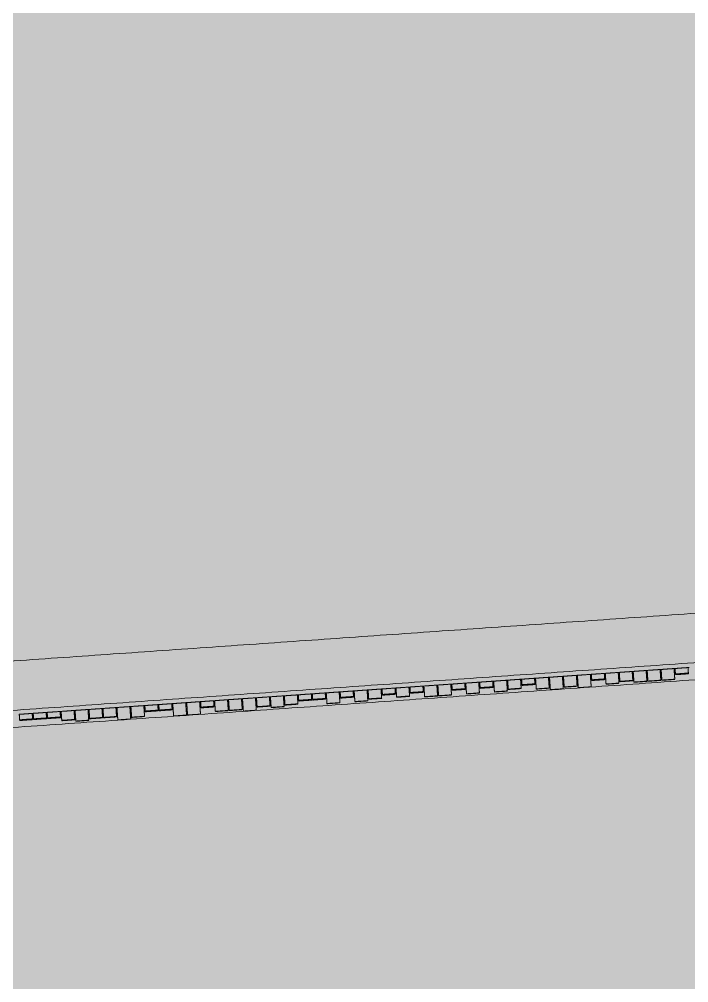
# Model space of a CAD drawing. Header units: millimetres. Extents: x 833941507 to 1669051331, y 817666127 to 1636299673.
# Drawn here: x 834518618 to 834521202, y 817993087 to 817996806 of the extents above; entities that cross this region are included whole.
import ezdxf

# ---------------------------------------------------------------- set-up
doc = ezdxf.new("R2010")
doc.units = ezdxf.units.MM
doc.header["$LTSCALE"] = 3
for name, color, linetype, lineweight in [('Hatch (LTC&CB)', 252, 'Continuous', 35), ('UAJ-22INWA-a', 1, 'Continuous', 13), ('UAJ-22INWA-h', 251, 'Continuous', 9), ('UAJ-23FLOR-h', 251, 'Continuous', 9)]:
    doc.layers.add(name, color=color, linetype=linetype, lineweight=lineweight)

# ---------------------------------------------------------------- blocks, each defined once
blk = doc.blocks.new('Finish Walls')
at = {"layer": 'UAJ-22INWA-a'}
for points, degree in [([(834521400.4, 817994524.7), (834519867.2, 817994417.6), (834518333.9, 817994310.4)], 2), ([(834518347.2, 817994120.8), (834519880.4, 817994228), (834521413.7, 817994335.2)], 2), ([(834521199.4, 817994303.2), (834521174.5, 817994301.4), (834521149.5, 817994299.7)], 2), ([(834521199.4, 817994303.2), (834521201.4, 817994303.3), (834521203.4, 817994303.5)], 2), ([(834521199.4, 817994303.2), (834521200.2, 817994292.6), (834521200.9, 817994281.9)], 2), ([(834520660.7, 817994265.5), (834520635.8, 817994263.8), (834520610.8, 817994262)], 2), ([(834520660.7, 817994265.5), (834520662.7, 817994265.7), (834520664.7, 817994265.8)], 2), ([(834520660.7, 817994265.5), (834520662.2, 817994244.9), (834520663.6, 817994224.3)], 2), ([(834520714.6, 817994269.3), (834520689.7, 817994267.5), (834520664.7, 817994265.8)], 2), ([(834520668.1, 817994217.9), (834520666.4, 817994241.9), (834520664.7, 817994265.8)], 2), ([(834520714.6, 817994269.3), (834520716.6, 817994269.4), (834520718.6, 817994269.6)], 2), ([(834520714.6, 817994269.3), (834520716.3, 817994245.3), (834520717.9, 817994221.4)], 2), ([(834520768.5, 817994273.1), (834520743.5, 817994271.3), (834520718.6, 817994269.6)], 2), ([(834520721.5, 817994228.3), (834520720, 817994249), (834520718.6, 817994269.6)], 2), ([(834520768.5, 817994273.1), (834520770.5, 817994273.2), (834520772.5, 817994273.3)], 2), ([(834520768.5, 817994273.1), (834520769.9, 817994252.4), (834520771.3, 817994231.8)], 2), ([(834520822.3, 817994276.8), (834520797.4, 817994275.1), (834520772.5, 817994273.3)], 2), ([(834520775.8, 817994225.5), (834520774.1, 817994249.4), (834520772.5, 817994273.3)], 2), ([(834520822.3, 817994276.8), (834520824.3, 817994277), (834520826.3, 817994277.1)], 2), ([(834520822.3, 817994276.8), (834520824, 817994252.9), (834520825.7, 817994228.9)], 2), ([(834520876.2, 817994280.6), (834520851.3, 817994278.8), (834520826.3, 817994277.1)], 2), ([(834520827.8, 817994255.9), (834520827.1, 817994266.5), (834520826.3, 817994277.1)], 2), ([(834520876.2, 817994280.6), (834520878.2, 817994280.7), (834520880.2, 817994280.9)], 2), ([(834520876.2, 817994280.6), (834520876.9, 817994270), (834520877.7, 817994259.3)], 2), ([(834520930.1, 817994284.4), (834520905.1, 817994282.6), (834520880.2, 817994280.9)], 2), ([(834520883.1, 817994239.6), (834520881.6, 817994260.3), (834520880.2, 817994280.9)], 2), ([(834520930.1, 817994284.4), (834520932.1, 817994284.5), (834520934.1, 817994284.6)], 2), ([(834520930.1, 817994284.4), (834520931.5, 817994263.7), (834520932.9, 817994243.1)], 2), ([(834520983.9, 817994288.1), (834520959, 817994286.4), (834520934.1, 817994284.6)], 2), ([(834520936.5, 817994250.1), (834520935.3, 817994267.4), (834520934.1, 817994284.6)], 2), ([(834520983.9, 817994288.1), (834520985.9, 817994288.3), (834520987.9, 817994288.4)], 2), ([(834520983.9, 817994288.1), (834520985.1, 817994270.8), (834520986.4, 817994253.6)], 2), ([(834521037.8, 817994291.9), (834521012.9, 817994290.1), (834520987.9, 817994288.4)], 2), ([(834520990.8, 817994247.2), (834520989.4, 817994267.8), (834520987.9, 817994288.4)], 2), ([(834521037.8, 817994291.9), (834521039.8, 817994292), (834521041.8, 817994292.2)], 2), ([(834521037.8, 817994291.9), (834521039.2, 817994271.3), (834521040.7, 817994250.7)], 2), ([(834521091.7, 817994295.7), (834521066.7, 817994293.9), (834521041.8, 817994292.2)], 2), ([(834521044.7, 817994250.9), (834521043.2, 817994271.6), (834521041.8, 817994292.2)], 2), ([(834521091.7, 817994295.7), (834521093.7, 817994295.8), (834521095.7, 817994295.9)], 2), ([(834521091.7, 817994295.7), (834521093.1, 817994275), (834521094.6, 817994254.4)], 2), ([(834521145.5, 817994299.4), (834521120.6, 817994297.7), (834521095.7, 817994295.9)], 2), ([(834521098.5, 817994254.7), (834521097.1, 817994275.3), (834521095.7, 817994295.9)], 2), ([(834521145.5, 817994299.4), (834521147.5, 817994299.6), (834521149.5, 817994299.7)], 2), ([(834521145.5, 817994299.4), (834521147, 817994278.8), (834521148.4, 817994258.2)], 2), ([(834521151, 817994278.4), (834521150.3, 817994289.1), (834521149.5, 817994299.7)], 2), ([(834521200.9, 817994281.9), (834521176, 817994280.2), (834521151, 817994278.4)], 2), ([(834521151.2, 817994275.8), (834521151.1, 817994277.1), (834521151, 817994278.2), (834521151, 817994278.4)], 3), ([(834521201.1, 817994279.2), (834521176.1, 817994277.5), (834521151.2, 817994275.8)], 2), ([(834521200.9, 817994281.9), (834521200.9, 817994281.7), (834521201, 817994280.6), (834521201.1, 817994279.2)], 3), ([(834520122, 817994227.9), (834520097.1, 817994226.1), (834520072.2, 817994224.4)], 2), ([(834520122, 817994227.9), (834520124, 817994228), (834520126, 817994228.1)], 2), ([(834520122, 817994227.9), (834520123.2, 817994210.6), (834520124.5, 817994193.3)], 2), ([(834520175.9, 817994231.6), (834520151, 817994229.9), (834520126, 817994228.1)], 2), ([(834520127.5, 817994206.9), (834520126.8, 817994217.5), (834520126, 817994228.1)], 2), ([(834520175.9, 817994231.6), (834520177.9, 817994231.8), (834520179.9, 817994231.9)], 2), ([(834520175.9, 817994231.6), (834520176.7, 817994221), (834520177.4, 817994210.4)], 2), ([(834520229.8, 817994235.4), (834520204.8, 817994233.7), (834520179.9, 817994231.9)], 2), ([(834520182.8, 817994190.7), (834520181.3, 817994211.3), (834520179.9, 817994231.9)], 2), ([(834520229.8, 817994235.4), (834520231.8, 817994235.5), (834520233.8, 817994235.7)], 2), ([(834520229.8, 817994235.4), (834520231.2, 817994214.8), (834520232.7, 817994194.2)], 2), ([(834520283.6, 817994239.2), (834520258.7, 817994237.4), (834520233.8, 817994235.7)], 2), ([(834520236.6, 817994194.5), (834520235.2, 817994215.1), (834520233.8, 817994235.7)], 2), ([(834520283.6, 817994239.2), (834520285.6, 817994239.3), (834520287.6, 817994239.4)], 2), ([(834520283.6, 817994239.2), (834520285.1, 817994218.6), (834520286.5, 817994197.9)], 2), ([(834520337.5, 817994242.9), (834520312.6, 817994241.2), (834520287.6, 817994239.4)], 2), ([(834520289.1, 817994218.2), (834520288.4, 817994228.8), (834520287.6, 817994239.4)], 2), ([(834520337.5, 817994242.9), (834520339.5, 817994243.1), (834520341.5, 817994243.2)], 2), ([(834520337.5, 817994242.9), (834520338.3, 817994232.3), (834520339, 817994221.7)], 2), ([(834520391.4, 817994246.7), (834520366.4, 817994245), (834520341.5, 817994243.2)], 2), ([(834520344.4, 817994202), (834520342.9, 817994222.6), (834520341.5, 817994243.2)], 2), ([(834520391.4, 817994246.7), (834520393.4, 817994246.8), (834520395.4, 817994247)], 2), ([(834520391.4, 817994246.7), (834520392.8, 817994226.1), (834520394.3, 817994205.5)], 2), ([(834520445.3, 817994250.5), (834520420.3, 817994248.7), (834520395.4, 817994247)], 2), ([(834520396.9, 817994225.7), (834520396.1, 817994236.4), (834520395.4, 817994247)], 2), ([(834520446.7, 817994229.2), (834520421.8, 817994227.5), (834520396.9, 817994225.7)], 2), ([(834520397, 817994223), (834520396.9, 817994224.4), (834520396.9, 817994225.4), (834520396.9, 817994225.7)], 3), ([(834520446.9, 817994226.5), (834520422, 817994224.8), (834520397, 817994223)], 2), ([(834520445.3, 817994250.5), (834520447.2, 817994250.6), (834520449.2, 817994250.7)], 2), ([(834520445.3, 817994250.5), (834520446, 817994239.8), (834520446.7, 817994229.2)], 2), ([(834520446.7, 817994229.2), (834520446.8, 817994228.9), (834520446.8, 817994227.9), (834520446.9, 817994226.5)], 3), ([(834520499.1, 817994254.2), (834520474.2, 817994252.5), (834520449.2, 817994250.7)], 2), ([(834520452.1, 817994209.5), (834520450.7, 817994230.1), (834520449.2, 817994250.7)], 2), ([(834520499.1, 817994254.2), (834520501.1, 817994254.4), (834520503.1, 817994254.5)], 2), ([(834520499.1, 817994254.2), (834520500.6, 817994233.6), (834520502, 817994213)], 2), ([(834520553, 817994258), (834520528, 817994256.3), (834520503.1, 817994254.5)], 2), ([(834520505.5, 817994219.9), (834520504.3, 817994237.2), (834520503.1, 817994254.5)], 2), ([(834520553, 817994258), (834520555, 817994258.1), (834520557, 817994258.3)], 2), ([(834520553, 817994258), (834520554.2, 817994240.7), (834520555.4, 817994223.4)], 2), ([(834520606.9, 817994261.8), (834520581.9, 817994260), (834520557, 817994258.3)], 2), ([(834520558.5, 817994237), (834520557.7, 817994247.6), (834520557, 817994258.3)], 2), ([(834520608.3, 817994240.5), (834520583.4, 817994238.8), (834520558.5, 817994237)], 2), ([(834520558.7, 817994234.3), (834520558.6, 817994235.7), (834520558.5, 817994236.7), (834520558.5, 817994237)], 3), ([(834520608.5, 817994237.8), (834520583.6, 817994236.1), (834520558.7, 817994234.3)], 2), ([(834520606.9, 817994261.8), (834520608.9, 817994261.9), (834520610.8, 817994262)], 2), ([(834520606.9, 817994261.8), (834520607.6, 817994251.1), (834520608.3, 817994240.5)], 2), ([(834520608.3, 817994240.5), (834520608.4, 817994240.2), (834520608.4, 817994239.2), (834520608.5, 817994237.8)], 3), ([(834520613.7, 817994220.8), (834520612.3, 817994241.4), (834520610.8, 817994262)], 2), ([(834520771.3, 817994231.8), (834520746.4, 817994230.1), (834520721.5, 817994228.3)], 2), ([(834520771.4, 817994231.2), (834520746.5, 817994229.4), (834520721.5, 817994227.7)], 2), ([(834520721.5, 817994227.7), (834520721.5, 817994228), (834520721.5, 817994228.3), (834520721.5, 817994228.3)], 3), ([(834520771.3, 817994231.8), (834520771.3, 817994231.8), (834520771.4, 817994231.5), (834520771.4, 817994231.2)], 3), ([(834520825.7, 817994228.9), (834520800.7, 817994227.2), (834520775.8, 817994225.5)], 2), ([(834520877.7, 817994259.3), (834520852.7, 817994257.6), (834520827.8, 817994255.9)], 2), ([(834520828, 817994253.2), (834520827.9, 817994254.5), (834520827.8, 817994255.6), (834520827.8, 817994255.9)], 3), ([(834520877.9, 817994256.6), (834520852.9, 817994254.9), (834520828, 817994253.2)], 2), ([(834520877.7, 817994259.3), (834520877.7, 817994259.1), (834520877.8, 817994258), (834520877.9, 817994256.6)], 3), ([(834520932.9, 817994243.1), (834520908, 817994241.4), (834520883.1, 817994239.6)], 2), ([(834520933, 817994242.5), (834520908.1, 817994240.7), (834520883.1, 817994239)], 2), ([(834520883.1, 817994239), (834520883.1, 817994239.3), (834520883.1, 817994239.6), (834520883.1, 817994239.6)], 3), ([(834520932.9, 817994243.1), (834520933, 817994243.1), (834520933, 817994242.8), (834520933, 817994242.5)], 3), ([(834520986.4, 817994253.6), (834520961.4, 817994251.8), (834520936.5, 817994250.1)], 2), ([(834520936.6, 817994248.7), (834520936.5, 817994249.4), (834520936.5, 817994249.9), (834520936.5, 817994250.1)], 3), ([(834520986.4, 817994252.2), (834520961.5, 817994250.5), (834520936.6, 817994248.7)], 2), ([(834520986.4, 817994252.2), (834520986.4, 817994252.9), (834520986.4, 817994253.4), (834520986.4, 817994253.6)], 3), ([(834521040.7, 817994250.7), (834521015.7, 817994248.9), (834520990.8, 817994247.2)], 2), ([(834520990.9, 817994246.5), (834520990.8, 817994246.8), (834520990.8, 817994247.1), (834520990.8, 817994247.2)], 3), ([(834521040.7, 817994250), (834521015.8, 817994248.2), (834520990.9, 817994246.5)], 2), ([(834521040.7, 817994250), (834521040.7, 817994250.3), (834521040.7, 817994250.6), (834521040.7, 817994250.7)], 3), ([(834521094.6, 817994254.4), (834521069.6, 817994252.7), (834521044.7, 817994250.9)], 2), ([(834521094.6, 817994253.8), (834521069.7, 817994252), (834521044.7, 817994250.3)], 2), ([(834521044.7, 817994250.3), (834521044.7, 817994250.6), (834521044.7, 817994250.9), (834521044.7, 817994250.9)], 3), ([(834521094.6, 817994254.4), (834521094.6, 817994254.4), (834521094.6, 817994254.1), (834521094.6, 817994253.8)], 3), ([(834521148.4, 817994258.2), (834521123.5, 817994256.4), (834521098.5, 817994254.7)], 2), ([(834521148.5, 817994257.5), (834521123.5, 817994255.8), (834521098.6, 817994254)], 2), ([(834521098.6, 817994254), (834521098.6, 817994254.4), (834521098.6, 817994254.6), (834521098.5, 817994254.7)], 3), ([(834521148.4, 817994258.2), (834521148.4, 817994258.1), (834521148.4, 817994257.9), (834521148.5, 817994257.5)], 3), ([(834519583.4, 817994190.2), (834519558.4, 817994188.5), (834519533.5, 817994186.7)], 2), ([(834519583.4, 817994190.2), (834519585.3, 817994190.3), (834519587.3, 817994190.5)], 2), ([(834519583.4, 817994190.2), (834519584.6, 817994172.9), (834519585.8, 817994155.6)], 2), ([(834519637.2, 817994194), (834519612.3, 817994192.2), (834519587.3, 817994190.5)], 2), ([(834519590.2, 817994149.3), (834519588.8, 817994169.9), (834519587.3, 817994190.5)], 2), ([(834519637.2, 817994194), (834519639.2, 817994194.1), (834519641.2, 817994194.3)], 2), ([(834519637.2, 817994194), (834519638.7, 817994173.4), (834519640.1, 817994152.7)], 2), ([(834519691.1, 817994197.7), (834519666.2, 817994196), (834519641.2, 817994194.3)], 2), ([(834519643.6, 817994159.7), (834519642.4, 817994177), (834519641.2, 817994194.3)], 2), ([(834519691.1, 817994197.7), (834519693.1, 817994197.9), (834519695.1, 817994198)], 2), ([(834519691.1, 817994197.7), (834519692.3, 817994180.5), (834519693.5, 817994163.2)], 2), ([(834519745, 817994201.5), (834519720, 817994199.8), (834519695.1, 817994198)], 2), ([(834519696.6, 817994176.8), (834519695.8, 817994187.4), (834519695.1, 817994198)], 2), ([(834519745, 817994201.5), (834519747, 817994201.6), (834519748.9, 817994201.8)], 2), ([(834519745, 817994201.5), (834519745.7, 817994190.9), (834519746.4, 817994180.3)], 2), ([(834519798.8, 817994205.3), (834519773.9, 817994203.5), (834519749, 817994201.8)], 2), ([(834519750.4, 817994180.5), (834519749.7, 817994191.2), (834519749, 817994201.8)], 2), ([(834519798.8, 817994205.3), (834519800.8, 817994205.4), (834519802.8, 817994205.6)], 2), ([(834519798.8, 817994205.3), (834519799.6, 817994194.6), (834519800.3, 817994184)], 2), ([(834519852.7, 817994209), (834519827.8, 817994207.3), (834519802.8, 817994205.6)], 2), ([(834519805.7, 817994164.3), (834519804.3, 817994184.9), (834519802.8, 817994205.6)], 2), ([(834519852.7, 817994209), (834519854.7, 817994209.2), (834519856.7, 817994209.3)], 2), ([(834519852.7, 817994209), (834519854.1, 817994188.4), (834519855.6, 817994167.8)], 2), ([(834519906.6, 817994212.8), (834519881.6, 817994211.1), (834519856.7, 817994209.3)], 2), ([(834519858.2, 817994188.1), (834519857.4, 817994198.7), (834519856.7, 817994209.3)], 2), ([(834519908.1, 817994191.6), (834519883.1, 817994189.8), (834519858.2, 817994188.1)], 2), ([(834519908.2, 817994188.9), (834519883.3, 817994187.1), (834519858.4, 817994185.4)], 2), ([(834519906.6, 817994212.8), (834519908.6, 817994212.9), (834519910.6, 817994213.1)], 2), ([(834519906.6, 817994212.8), (834519907.3, 817994202.2), (834519908.1, 817994191.6)], 2), ([(834519908.1, 817994191.6), (834519908.1, 817994191.3), (834519908.1, 817994190.2), (834519908.2, 817994188.9)], 3), ([(834519960.4, 817994216.6), (834519935.5, 817994214.8), (834519910.6, 817994213.1)], 2), ([(834519913.4, 817994171.9), (834519912, 817994192.5), (834519910.6, 817994213.1)], 2), ([(834519960.4, 817994216.6), (834519962.4, 817994216.7), (834519964.4, 817994216.8)], 2), ([(834519960.4, 817994216.6), (834519961.9, 817994196), (834519963.3, 817994175.3)], 2), ([(834520014.3, 817994220.3), (834519989.4, 817994218.6), (834519964.4, 817994216.8)], 2), ([(834519966.8, 817994182.3), (834519965.6, 817994199.6), (834519964.4, 817994216.8)], 2), ([(834520014.3, 817994220.3), (834520016.3, 817994220.5), (834520018.3, 817994220.6)], 2), ([(834520014.3, 817994220.3), (834520015.5, 817994203.1), (834520016.7, 817994185.8)], 2), ([(834520068.2, 817994224.1), (834520043.2, 817994222.4), (834520018.3, 817994220.6)], 2), ([(834520019.8, 817994199.4), (834520019, 817994210), (834520018.3, 817994220.6)], 2), ([(834520069.7, 817994202.9), (834520044.7, 817994201.1), (834520019.8, 817994199.4)], 2), ([(834520020, 817994196.7), (834520019.9, 817994198.1), (834520019.8, 817994199.1), (834520019.8, 817994199.4)], 3), ([(834520069.8, 817994200.2), (834520044.9, 817994198.4), (834520020, 817994196.7)], 2), ([(834520068.2, 817994224.1), (834520070.2, 817994224.2), (834520072.2, 817994224.4)], 2), ([(834520068.2, 817994224.1), (834520068.9, 817994213.5), (834520069.7, 817994202.9)], 2), ([(834520069.7, 817994202.9), (834520069.7, 817994202.6), (834520069.7, 817994201.5), (834520069.8, 817994200.2)], 3), ([(834520074.6, 817994189.8), (834520073.4, 817994207.1), (834520072.2, 817994224.4)], 2), ([(834520124.5, 817994193.3), (834520099.5, 817994191.6), (834520074.6, 817994189.8)], 2), ([(834520074.7, 817994188.5), (834520074.6, 817994189.2), (834520074.6, 817994189.7), (834520074.6, 817994189.8)], 3), ([(834520124.6, 817994192), (834520099.6, 817994190.2), (834520074.7, 817994188.5)], 2), ([(834520124.5, 817994193.3), (834520124.5, 817994193.2), (834520124.5, 817994192.6), (834520124.6, 817994192)], 3), ([(834520177.4, 817994210.4), (834520152.5, 817994208.6), (834520127.5, 817994206.9)], 2), ([(834520127.7, 817994204.2), (834520127.6, 817994205.6), (834520127.5, 817994206.6), (834520127.5, 817994206.9)], 3), ([(834520177.6, 817994207.7), (834520152.6, 817994205.9), (834520127.7, 817994204.2)], 2), ([(834520177.4, 817994210.4), (834520177.4, 817994210.1), (834520177.5, 817994209.1), (834520177.6, 817994207.7)], 3), ([(834520232.7, 817994194.2), (834520207.7, 817994192.4), (834520182.8, 817994190.7)], 2), ([(834520232.7, 817994193.5), (834520207.8, 817994191.8), (834520182.8, 817994190)], 2), ([(834520182.8, 817994190), (834520182.8, 817994190.4), (834520182.8, 817994190.6), (834520182.8, 817994190.7)], 3), ([(834520232.7, 817994194.2), (834520232.7, 817994194.1), (834520232.7, 817994193.8), (834520232.7, 817994193.5)], 3), ([(834520286.5, 817994197.9), (834520261.6, 817994196.2), (834520236.6, 817994194.5)], 2), ([(834520286.6, 817994197.3), (834520261.6, 817994195.5), (834520236.7, 817994193.8)], 2), ([(834520236.7, 817994193.8), (834520236.7, 817994194.1), (834520236.7, 817994194.4), (834520236.6, 817994194.5)], 3), ([(834520286.5, 817994197.9), (834520286.5, 817994197.9), (834520286.6, 817994197.6), (834520286.6, 817994197.3)], 3), ([(834520339, 817994221.7), (834520314.1, 817994219.9), (834520289.1, 817994218.2)], 2), ([(834520289.3, 817994215.5), (834520289.2, 817994216.9), (834520289.1, 817994217.9), (834520289.1, 817994218.2)], 3), ([(834520339.2, 817994219), (834520314.2, 817994217.2), (834520289.3, 817994215.5)], 2), ([(834520339, 817994221.7), (834520339, 817994221.4), (834520339.1, 817994220.4), (834520339.2, 817994219)], 3), ([(834520394.3, 817994205.5), (834520369.3, 817994203.7), (834520344.4, 817994202)], 2), ([(834520394.3, 817994204.8), (834520369.4, 817994203.1), (834520344.4, 817994201.3)], 2), ([(834520344.4, 817994201.3), (834520344.4, 817994201.7), (834520344.4, 817994201.9), (834520344.4, 817994202)], 3), ([(834520394.3, 817994205.5), (834520394.3, 817994205.4), (834520394.3, 817994205.1), (834520394.3, 817994204.8)], 3), ([(834520502, 817994213), (834520477.1, 817994211.3), (834520452.1, 817994209.5)], 2), ([(834520452.2, 817994208.8), (834520452.1, 817994209.2), (834520452.1, 817994209.4), (834520452.1, 817994209.5)], 3), ([(834520502, 817994212.3), (834520477.1, 817994210.6), (834520452.2, 817994208.8)], 2), ([(834520502, 817994213), (834520502, 817994212.9), (834520502, 817994212.7), (834520502, 817994212.3)], 3), ([(834520555.4, 817994223.4), (834520530.5, 817994221.7), (834520505.5, 817994219.9)], 2), ([(834520505.6, 817994218.6), (834520505.6, 817994219.3), (834520505.5, 817994219.8), (834520505.5, 817994219.9)], 3), ([(834520555.5, 817994222.1), (834520530.6, 817994220.3), (834520505.6, 817994218.6)], 2), ([(834520555.4, 817994223.4), (834520555.4, 817994223.3), (834520555.5, 817994222.8), (834520555.5, 817994222.1)], 3), ([(834520663.6, 817994224.3), (834520638.7, 817994222.6), (834520613.7, 817994220.8)], 2), ([(834520613.8, 817994220.1), (834520613.8, 817994220.5), (834520613.7, 817994220.7), (834520613.7, 817994220.8)], 3), ([(834520663.7, 817994223.6), (834520638.7, 817994221.9), (834520613.8, 817994220.1)], 2), ([(834520663.7, 817994223.6), (834520663.6, 817994224), (834520663.6, 817994224.2), (834520663.6, 817994224.3)], 3), ([(834520717.9, 817994221.4), (834520693, 817994219.7), (834520668.1, 817994217.9)], 2), ([(834519044.7, 817994152.6), (834519019.7, 817994150.8), (834518994.8, 817994149.1)], 2), ([(834519044.7, 817994152.6), (834519046.7, 817994152.7), (834519048.7, 817994152.8)], 2), ([(834519044.7, 817994152.6), (834519046.3, 817994128.6), (834519048, 817994104.7)], 2), ([(834519098.5, 817994156.3), (834519073.6, 817994154.6), (834519048.7, 817994152.8)], 2), ([(834519051.5, 817994111.6), (834519050.1, 817994132.2), (834519048.7, 817994152.8)], 2), ([(834519098.5, 817994156.3), (834519100.5, 817994156.5), (834519102.5, 817994156.6)], 2), ([(834519098.5, 817994156.3), (834519100, 817994135.7), (834519101.4, 817994115.1)], 2), ([(834519152.4, 817994160.1), (834519127.5, 817994158.3), (834519102.5, 817994156.6)], 2), ([(834519104, 817994135.3), (834519103.3, 817994146), (834519102.5, 817994156.6)], 2), ([(834519152.4, 817994160.1), (834519154.4, 817994160.2), (834519156.4, 817994160.4)], 2), ([(834519152.4, 817994160.1), (834519153.1, 817994149.5), (834519153.9, 817994138.8)], 2), ([(834519206.3, 817994163.8), (834519181.3, 817994162.1), (834519156.4, 817994160.4)], 2), ([(834519157.9, 817994139.1), (834519157.1, 817994149.7), (834519156.4, 817994160.4)], 2), ([(834519206.3, 817994163.8), (834519208.3, 817994164), (834519210.3, 817994164.1)], 2), ([(834519206.3, 817994163.8), (834519207, 817994153.2), (834519207.8, 817994142.6)], 2), ([(834519260.1, 817994167.6), (834519235.2, 817994165.9), (834519210.3, 817994164.1)], 2), ([(834519213.6, 817994116.2), (834519211.9, 817994140.2), (834519210.3, 817994164.1)], 2), ([(834519260.1, 817994167.6), (834519262.1, 817994167.8), (834519264.1, 817994167.9)], 2), ([(834519260.1, 817994167.6), (834519261.8, 817994143.7), (834519263.5, 817994119.7)], 2), ([(834519314, 817994171.4), (834519289.1, 817994169.6), (834519264.1, 817994167.9)], 2), ([(834519267.5, 817994120), (834519265.8, 817994144), (834519264.1, 817994167.9)], 2), ([(834519314, 817994171.4), (834519316, 817994171.5), (834519318, 817994171.7)], 2), ([(834519314, 817994171.4), (834519315.7, 817994147.4), (834519317.4, 817994123.5)], 2), ([(834519367.9, 817994175.1), (834519342.9, 817994173.4), (834519318, 817994171.7)], 2), ([(834519319.5, 817994150.4), (834519318.7, 817994161), (834519318, 817994171.7)], 2), ([(834519369.4, 817994153.9), (834519344.4, 817994152.2), (834519319.5, 817994150.4)], 2), ([(834519367.9, 817994175.1), (834519369.9, 817994175.3), (834519371.9, 817994175.4)], 2), ([(834519367.9, 817994175.1), (834519368.6, 817994164.5), (834519369.4, 817994153.9)], 2), ([(834519369.4, 817994153.9), (834519369.4, 817994153.6), (834519369.5, 817994152.6), (834519369.6, 817994151.2)], 3), ([(834519421.7, 817994178.9), (834519396.8, 817994177.2), (834519371.9, 817994175.4)], 2), ([(834519374.8, 817994134.2), (834519373.3, 817994154.8), (834519371.9, 817994175.4)], 2), ([(834519421.7, 817994178.9), (834519423.7, 817994179.1), (834519425.7, 817994179.2)], 2), ([(834519421.7, 817994178.9), (834519423.2, 817994158.3), (834519424.6, 817994137.7)], 2), ([(834519475.6, 817994182.7), (834519450.7, 817994180.9), (834519425.7, 817994179.2)], 2), ([(834519428.6, 817994138), (834519427.2, 817994158.6), (834519425.7, 817994179.2)], 2), ([(834519475.6, 817994182.7), (834519477.6, 817994182.8), (834519479.6, 817994183)], 2), ([(834519475.6, 817994182.7), (834519477.1, 817994162.1), (834519478.5, 817994141.5)], 2), ([(834519529.5, 817994186.4), (834519504.5, 817994184.7), (834519479.6, 817994183)], 2), ([(834519483, 817994135.1), (834519481.3, 817994159), (834519479.6, 817994183)], 2), ([(834519529.5, 817994186.4), (834519531.5, 817994186.6), (834519533.5, 817994186.7)], 2), ([(834519529.5, 817994186.4), (834519531.2, 817994162.5), (834519532.8, 817994138.6)], 2), ([(834519535.9, 817994152.2), (834519534.7, 817994169.4), (834519533.5, 817994186.7)], 2), ([(834519585.8, 817994155.6), (834519560.8, 817994153.9), (834519535.9, 817994152.2)], 2), ([(834519536, 817994150.8), (834519535.9, 817994151.5), (834519535.9, 817994152), (834519535.9, 817994152.2)], 3), ([(834519585.9, 817994154.3), (834519560.9, 817994152.6), (834519536, 817994150.8)], 2), ([(834519585.8, 817994155.6), (834519585.8, 817994155.5), (834519585.8, 817994155), (834519585.9, 817994154.3)], 3), ([(834519640.1, 817994152.7), (834519615.2, 817994151), (834519590.2, 817994149.3)], 2), ([(834519640.2, 817994152.1), (834519615.2, 817994150.3), (834519590.3, 817994148.6)], 2), ([(834519640.1, 817994152.7), (834519640.1, 817994152.7), (834519640.1, 817994152.4), (834519640.2, 817994152.1)], 3), ([(834519693.5, 817994163.2), (834519668.6, 817994161.4), (834519643.6, 817994159.7)], 2), ([(834519643.7, 817994158.3), (834519643.7, 817994159), (834519643.6, 817994159.5), (834519643.6, 817994159.7)], 3), ([(834519693.6, 817994161.8), (834519668.7, 817994160.1), (834519643.7, 817994158.3)], 2), ([(834519693.5, 817994163.2), (834519693.5, 817994163), (834519693.6, 817994162.5), (834519693.6, 817994161.8)], 3), ([(834519746.4, 817994180.3), (834519721.5, 817994178.5), (834519696.6, 817994176.8)], 2), ([(834519696.8, 817994174.1), (834519696.7, 817994175.5), (834519696.6, 817994176.5), (834519696.6, 817994176.8)], 3), ([(834519746.6, 817994177.6), (834519721.7, 817994175.8), (834519696.8, 817994174.1)], 2), ([(834519746.4, 817994180.3), (834519746.5, 817994180), (834519746.5, 817994178.9), (834519746.6, 817994177.6)], 3), ([(834519800.3, 817994184), (834519775.4, 817994182.3), (834519750.4, 817994180.5)], 2), ([(834519750.6, 817994177.8), (834519750.5, 817994179.2), (834519750.5, 817994180.3), (834519750.4, 817994180.5)], 3), ([(834519800.5, 817994181.3), (834519775.6, 817994179.6), (834519750.6, 817994177.8)], 2), ([(834519800.3, 817994184), (834519800.3, 817994183.7), (834519800.4, 817994182.7), (834519800.5, 817994181.3)], 3), ([(834519855.6, 817994167.8), (834519830.6, 817994166.1), (834519805.7, 817994164.3)], 2), ([(834519855.6, 817994167.1), (834519830.7, 817994165.4), (834519805.7, 817994163.7)], 2), ([(834519805.7, 817994163.7), (834519805.7, 817994164), (834519805.7, 817994164.3), (834519805.7, 817994164.3)], 3), ([(834519855.6, 817994167.8), (834519855.6, 817994167.7), (834519855.6, 817994167.5), (834519855.6, 817994167.1)], 3), ([(834519858.4, 817994185.4), (834519858.3, 817994186.8), (834519858.2, 817994187.8), (834519858.2, 817994188.1)], 3), ([(834519963.3, 817994175.3), (834519938.4, 817994173.6), (834519913.4, 817994171.9)], 2), ([(834519913.5, 817994171.2), (834519913.5, 817994171.5), (834519913.4, 817994171.8), (834519913.4, 817994171.9)], 3), ([(834519963.4, 817994174.7), (834519938.4, 817994172.9), (834519913.5, 817994171.2)], 2), ([(834519963.4, 817994174.7), (834519963.3, 817994175), (834519963.3, 817994175.3), (834519963.3, 817994175.3)], 3), ([(834520016.7, 817994185.8), (834519991.8, 817994184), (834519966.8, 817994182.3)], 2), ([(834519966.9, 817994180.9), (834519966.9, 817994181.6), (834519966.9, 817994182.1), (834519966.8, 817994182.3)], 3), ([(834520016.8, 817994184.4), (834519991.9, 817994182.7), (834519966.9, 817994180.9)], 2), ([(834520016.7, 817994185.8), (834520016.7, 817994185.6), (834520016.8, 817994185.1), (834520016.8, 817994184.4)], 3), ([(834518667.6, 817994126.2), (834518642.7, 817994124.4), (834518617.7, 817994122.7)], 2), ([(834518619.2, 817994101.5), (834518618.5, 817994112.1), (834518617.7, 817994122.7)], 2), ([(834518667.6, 817994126.2), (834518669.6, 817994126.3), (834518671.6, 817994126.5)], 2), ([(834518667.6, 817994126.2), (834518668.3, 817994115.6), (834518669.1, 817994104.9)], 2), ([(834518721.5, 817994130), (834518696.5, 817994128.2), (834518671.6, 817994126.5)], 2), ([(834518673.1, 817994105.2), (834518672.3, 817994115.8), (834518671.6, 817994126.5)], 2), ([(834518721.5, 817994130), (834518723.5, 817994130.1), (834518725.4, 817994130.2)], 2), ([(834518721.5, 817994130), (834518722.2, 817994119.3), (834518722.9, 817994108.7)], 2), ([(834518775.3, 817994133.7), (834518750.4, 817994132), (834518725.4, 817994130.2)], 2), ([(834518726.9, 817994109), (834518726.2, 817994119.6), (834518725.4, 817994130.2)], 2), ([(834518775.3, 817994133.7), (834518777.3, 817994133.9), (834518779.3, 817994134)], 2), ([(834518775.3, 817994133.7), (834518776.1, 817994123.1), (834518776.8, 817994112.5)], 2), ([(834518829.2, 817994137.5), (834518804.3, 817994135.7), (834518779.3, 817994134)], 2), ([(834518781.7, 817994099.4), (834518780.5, 817994116.7), (834518779.3, 817994134)], 2), ([(834518829.2, 817994137.5), (834518831.2, 817994137.6), (834518833.2, 817994137.8)], 2), ([(834518829.2, 817994137.5), (834518830.4, 817994120.2), (834518831.6, 817994102.9)], 2), ([(834518883.1, 817994141.3), (834518858.1, 817994139.5), (834518833.2, 817994137.8)], 2), ([(834518836.1, 817994096.5), (834518834.6, 817994117.2), (834518833.2, 817994137.8)], 2), ([(834518883.1, 817994141.3), (834518885.1, 817994141.4), (834518887, 817994141.5)], 2), ([(834518883.1, 817994141.3), (834518884.5, 817994120.6), (834518885.9, 817994100)], 2), ([(834518936.9, 817994145), (834518912, 817994143.3), (834518887.1, 817994141.5)], 2), ([(834518889.5, 817994107), (834518888.3, 817994124.2), (834518887.1, 817994141.5)], 2), ([(834518936.9, 817994145), (834518938.9, 817994145.2), (834518940.9, 817994145.3)], 2), ([(834518936.9, 817994145), (834518938.1, 817994127.7), (834518939.3, 817994110.5)], 2), ([(834518990.8, 817994148.8), (834518965.9, 817994147), (834518940.9, 817994145.3)], 2), ([(834518943.3, 817994110.7), (834518942.1, 817994128), (834518940.9, 817994145.3)], 2), ([(834518993.2, 817994114.2), (834518968.3, 817994112.5), (834518943.3, 817994110.7)], 2), ([(834518990.8, 817994148.8), (834518992.8, 817994148.9), (834518994.8, 817994149.1)], 2), ([(834518990.8, 817994148.8), (834518992, 817994131.5), (834518993.2, 817994114.2)], 2), ([(834518993.2, 817994114.2), (834518993.2, 817994114.1), (834518993.3, 817994113.6), (834518993.3, 817994112.9)], 3), ([(834518998.1, 817994101.2), (834518996.5, 817994125.1), (834518994.8, 817994149.1)], 2), ([(834519101.4, 817994115.1), (834519076.5, 817994113.3), (834519051.5, 817994111.6)], 2), ([(834519101.5, 817994114.4), (834519076.5, 817994112.7), (834519051.6, 817994110.9)], 2), ([(834519101.4, 817994115.1), (834519101.4, 817994115), (834519101.4, 817994114.8), (834519101.5, 817994114.4)], 3), ([(834519153.9, 817994138.8), (834519129, 817994137.1), (834519104, 817994135.3)], 2), ([(834519104.2, 817994132.7), (834519104.1, 817994134), (834519104, 817994135.1), (834519104, 817994135.3)], 3), ([(834519154.1, 817994136.1), (834519129.1, 817994134.4), (834519104.2, 817994132.7)], 2), ([(834519153.9, 817994138.8), (834519153.9, 817994138.6), (834519154, 817994137.5), (834519154.1, 817994136.1)], 3), ([(834519207.8, 817994142.6), (834519182.8, 817994140.9), (834519157.9, 817994139.1)], 2), ([(834519158.1, 817994136.4), (834519158, 817994137.8), (834519157.9, 817994138.8), (834519157.9, 817994139.1)], 3), ([(834519207.9, 817994139.9), (834519183, 817994138.2), (834519158.1, 817994136.4)], 2), ([(834519207.8, 817994142.6), (834519207.8, 817994142.3), (834519207.9, 817994141.3), (834519207.9, 817994139.9)], 3), ([(834519263.5, 817994119.7), (834519238.6, 817994118), (834519213.6, 817994116.2)], 2), ([(834519317.4, 817994123.5), (834519292.4, 817994121.8), (834519267.5, 817994120)], 2), ([(834519319.7, 817994147.7), (834519319.6, 817994149.1), (834519319.5, 817994150.1), (834519319.5, 817994150.4)], 3), ([(834519369.6, 817994151.2), (834519344.6, 817994149.5), (834519319.7, 817994147.7)], 2), ([(834519424.6, 817994137.7), (834519399.7, 817994135.9), (834519374.8, 817994134.2)], 2), ([(834519424.7, 817994137), (834519399.7, 817994135.3), (834519374.8, 817994133.5)], 2), ([(834519374.8, 817994133.5), (834519374.8, 817994133.9), (834519374.8, 817994134.1), (834519374.8, 817994134.2)], 3), ([(834519424.6, 817994137.7), (834519424.6, 817994137.6), (834519424.7, 817994137.4), (834519424.7, 817994137)], 3), ([(834519478.5, 817994141.5), (834519453.6, 817994139.7), (834519428.6, 817994138)], 2), ([(834519428.7, 817994137.3), (834519428.6, 817994137.6), (834519428.6, 817994137.9), (834519428.6, 817994138)], 3), ([(834519478.5, 817994140.8), (834519453.6, 817994139), (834519428.7, 817994137.3)], 2), ([(834519478.5, 817994140.8), (834519478.5, 817994141.1), (834519478.5, 817994141.4), (834519478.5, 817994141.5)], 3), ([(834519532.8, 817994138.6), (834519507.9, 817994136.8), (834519483, 817994135.1)], 2), ([(834519590.3, 817994148.6), (834519590.2, 817994148.9), (834519590.2, 817994149.2), (834519590.2, 817994149.3)], 3), ([(834518669.1, 817994104.9), (834518644.1, 817994103.2), (834518619.2, 817994101.5)], 2), ([(834518619.4, 817994098.8), (834518619.3, 817994100.1), (834518619.2, 817994101.2), (834518619.2, 817994101.5)], 3), ([(834518669.3, 817994102.2), (834518644.3, 817994100.5), (834518619.4, 817994098.8)], 2), ([(834518669.1, 817994104.9), (834518669.1, 817994104.7), (834518669.2, 817994103.6), (834518669.3, 817994102.2)], 3), ([(834518722.9, 817994108.7), (834518698, 817994107), (834518673.1, 817994105.2)], 2), ([(834518673.3, 817994102.5), (834518673.2, 817994103.9), (834518673.1, 817994104.9), (834518673.1, 817994105.2)], 3), ([(834518723.1, 817994106), (834518698.2, 817994104.3), (834518673.3, 817994102.5)], 2), ([(834518722.9, 817994108.7), (834518723, 817994108.4), (834518723, 817994107.4), (834518723.1, 817994106)], 3), ([(834518776.8, 817994112.5), (834518751.9, 817994110.7), (834518726.9, 817994109)], 2), ([(834518727.1, 817994106.3), (834518727, 817994107.7), (834518727, 817994108.7), (834518726.9, 817994109)], 3), ([(834518777, 817994109.8), (834518752.1, 817994108), (834518727.1, 817994106.3)], 2), ([(834518776.8, 817994112.5), (834518776.8, 817994112.2), (834518776.9, 817994111.2), (834518777, 817994109.8)], 3), ([(834518831.6, 817994102.9), (834518806.7, 817994101.2), (834518781.7, 817994099.4)], 2), ([(834518781.8, 817994098.1), (834518781.8, 817994098.8), (834518781.7, 817994099.3), (834518781.7, 817994099.4)], 3), ([(834518831.7, 817994101.6), (834518806.8, 817994099.8), (834518781.8, 817994098.1)], 2), ([(834518831.6, 817994102.9), (834518831.6, 817994102.8), (834518831.7, 817994102.3), (834518831.7, 817994101.6)], 3), ([(834518885.9, 817994100), (834518861, 817994098.3), (834518836.1, 817994096.5)], 2), ([(834518886, 817994099.4), (834518861.1, 817994097.6), (834518836.1, 817994095.9)], 2), ([(834518836.1, 817994095.9), (834518836.1, 817994096.2), (834518836.1, 817994096.5), (834518836.1, 817994096.5)], 3), ([(834518885.9, 817994100), (834518886, 817994100), (834518886, 817994099.7), (834518886, 817994099.4)], 3), ([(834518939.3, 817994110.5), (834518914.4, 817994108.7), (834518889.5, 817994107)], 2), ([(834518889.6, 817994105.6), (834518889.5, 817994106.3), (834518889.5, 817994106.8), (834518889.5, 817994107)], 3), ([(834518939.4, 817994109.1), (834518914.5, 817994107.4), (834518889.6, 817994105.6)], 2), ([(834518939.3, 817994110.5), (834518939.4, 817994110.3), (834518939.4, 817994109.8), (834518939.4, 817994109.1)], 3), ([(834518943.4, 817994109.4), (834518943.4, 817994110.1), (834518943.3, 817994110.6), (834518943.3, 817994110.7)], 3), ([(834518993.3, 817994112.9), (834518968.4, 817994111.1), (834518943.4, 817994109.4)], 2), ([(834519048, 817994104.7), (834519023.1, 817994102.9), (834518998.1, 817994101.2)], 2), ([(834519051.6, 817994110.9), (834519051.6, 817994111.3), (834519051.5, 817994111.5), (834519051.5, 817994111.6)], 3)]:
    blk.add_open_spline(points, degree=degree, dxfattribs=at)
at = {"layer": 'UAJ-22INWA-h'}
blk.add_open_spline([(834518351.8, 817994055), (834519885, 817994162.2), (834521418.3, 817994269.4)], degree=2, dxfattribs=at)
blk = doc.blocks.new('LRR-B01-WALL FINISH')
blk.add_blockref('Finish Walls', (0, 0))
blk = doc.blocks.new('GBP-LTC-LB01')
at = {"layer": 'UAJ-23FLOR-h'}
h = blk.add_hatch(dxfattribs=at)
h.set_pattern_fill('EARTH,_O', color=256, scale=180, angle=45)
h.set_pattern_definition([(48.9989, (834576001.8, 818046085.3), (-112.727, 1612.5107), [1143, -1143]), (48.9989, (834575678.3, 818046366.6), (-112.727, 1612.5107), [1143, -1143]), (48.9989, (834575354.8, 818046647.8), (-112.727, 1612.5107), [1143, -1143]), (138.9989, (834575340.7, 818046849.3), (-1612.5107, -112.727), [1143, -1143]), (138.9989, (834575621.9, 818047172.8), (-1612.5107, -112.727), [1143, -1143]), (138.9989, (834575903.1, 818047496.3), (-1612.5107, -112.727), [1143, -1143])])
h.paths.add_polyline_path([(834572173.1, 818200349.2), (834310583.7, 818182062.1), (834331502.2, 817882831.7), (834364939.7, 817885169.2), (834473095.7, 818011283.6), (834480533.7, 818020120.4), (834485095.1, 818025709.5), (834491375.7, 818033619), (834497063.4, 818041013), (834493145.8, 818043678.7), (834512788.5, 818074029.2), (834518712.5, 818083675.2), (834526231.3, 818096325.1), (834534646, 818111073), (834545956, 818131981.3), (834557204.6, 818154198.8), (834564040, 818168496.8), (834570941.2, 818183576.4), (834578367.8, 818200696.3)])
h.paths.add_polyline_path([(834382131.3, 817956470), (834418268.7, 817958996.1), (834422062.4, 817963855.9), (834428403, 817964299.4), (834467239.2, 818010695.6), (834466445.2, 818021738.8), (834476097.7, 818035709), (834485267.1, 818048983.2), (834487014.9, 818051460.4), (834497268.3, 818067303.4), (834492893.4, 818129890.1), (834448056.6, 818126755.7), (834416896.6, 818105052.1), (834382061.4, 818080789), (834386167.4, 818022059.2), (834377588.4, 818021459.5)], flags=16)
edge = h.paths.add_edge_path(flags=16)
edge.add_line((834540292.3, 818142076.1), (834533466.3, 818141614.1))
edge.add_line((834533466.3, 818141614.1), (834523258, 818143862.7))
edge.add_line((834523258, 818143862.7), (834525896.9, 818155838.9))
edge.add_arc((834558382.4, 818267025.4), 115835, 237.218398, 253.713127, ccw=False)
edge.add_line((834495664.9, 818169638.3), (834498267.6, 818132357))
edge.add_line((834498267.6, 818132357), (834496346.4, 818130135))
edge.add_line((834496346.4, 818130135), (834492879.9, 818129892.7))
edge.add_line((834492879.9, 818129892.7), (834494229.6, 818110587.6))
edge.add_line((834494229.6, 818110587.6), (834496326.1, 818110708.4))
edge.add_line((834496326.1, 818110708.4), (834498420.2, 818080753.6))
edge.add_line((834498420.2, 818080753.6), (834498046.1, 818080727.4))
edge.add_line((834498046.1, 818080727.4), (834498254.5, 818077746.4))
edge.add_line((834498254.5, 818077746.4), (834503061.1, 818078082.4))
edge.add_line((834503061.1, 818078082.4), (834504979.5, 818081212.1))
edge.add_line((834504979.5, 818081212.1), (834509429, 818088470.9))
edge.add_line((834509429, 818088470.9), (834515217.2, 818097913.6))
edge.add_line((834515217.2, 818097913.6), (834526067.4, 818116415.5))
edge.add_line((834526067.4, 818116415.5), (834532489.2, 818127888.7))
edge.add_line((834532489.2, 818127888.7), (834534830.9, 818132146.3))
edge.add_line((834534830.9, 818132146.3), (834540292.3, 818142076.1))
h = blk.add_hatch(dxfattribs=at)
h.set_pattern_fill('EARTH,_O', color=256, scale=180, angle=45)
h.set_pattern_definition([(45.0000001, (-1082349.7, 54794.9), (-3e-06, 1616.4461018), [1143, -1143]), (45.0000001, (-1082652.8, 55098), (-3e-06, 1616.4461018), [1143, -1143]), (45.0000001, (-1082955.9, 55401.1), (-3e-06, 1616.4461018), [1143, -1143]), (135.0000001, (-1082955.9, 55603.1), (-1616.4461018, -3e-06), [1143, -1143]), (135.0000001, (-1082652.8, 55906.2), (-1616.4461018, -3e-06), [1143, -1143]), (135.0000001, (-1082349.7, 56209.3), (-1616.4461018, -3e-06), [1143, -1143])])
h.paths.add_polyline_path([(834669469.3, 818015499.2), (834651080.8, 818014213.8), (834651091.3, 818014066), (834669479.8, 818015351.5)], flags=16)
edge = h.paths.add_edge_path()
edge.add_arc((834611763.6, 818123015.1), 22001.3, 94.00072, 118.68868)
edge.add_line((834601201.9, 818142315.5), (834593918.3, 818141228.4))
edge.add_arc((834611768.4, 818123014), 25502.7, 93.99716, 134.42127, ccw=False)
edge.add_line((834609990.7, 818148454.7), (834618164.4, 818149025.8))
edge.add_line((834618164.4, 818149025.8), (834618408.3, 818145534.9))
edge.add_line((834618408.3, 818145534.9), (834616365.4, 818145392.2))
edge.add_line((834616365.4, 818145392.2), (834616609.4, 818141900.7))
edge.add_line((834616609.4, 818141900.7), (834611621.5, 818141552.2))
edge.add_line((834611621.5, 818141552.2), (834611377.6, 818145043.1))
edge.add_line((834611377.6, 818145043.1), (834610228.6, 818144962.7))
h.paths.add_polyline_path([(834673232.9, 818197365.9), (834607546.5, 818192773.9), (834599172.5, 818174435.3), (834588349.1, 818152374.5), (834578621.5, 818133890.7), (834568418.3, 818115665.3), (834556456.7, 818095618.3), (834546606.4, 818080041.6), (834532219.3, 818058623.7), (834523692.2, 818046595.7), (834515683.5, 818035708.5), (834508244.2, 818025929.9), (834500656.3, 818016266.1), (834489786.8, 818002934.1), (834483448.3, 817995421.3), (834478637.6, 817989841.7), (834458453.8, 817967379.3), (834441506.5, 817949096.4), (834383075.7, 817886437.1), (834482026.7, 817893354.5), (834551919, 817920008.6), (834634905.1, 817930637.1), (834634023, 817939309.4), (834633770.1, 817941795.9), (834633577.7, 817943687), (834508697, 817930983.6), (834507053.5, 817930191.4), (834506409.5, 817939427), (834507656.9, 817945566.7), (834503417.1, 818006767), (834503064.4, 818011762.7), (834514052.9, 818025791.9), (834520784.7, 818034889.3), (834526318.9, 818042436.9), (834532381.7, 818050705.6), (834536345.7, 818056472.7), (834542258.4, 818065225.6), (834550405.9, 818077286.9), (834561579, 818095002), (834574522.7, 818117080), (834587768.9, 818140310.2), (834609774.1, 818143595), (834610002, 818140335.9), (834634252.5, 818142031.5), (834636806.9, 818105492.5), (834642791.5, 818105913.7), (834646278.6, 818056032.6), (834640293.2, 818055614.2), (834643382.3, 818011424.9), (834641138.4, 818011268), (834645775.8, 817944927.9), (834639048.4, 817944243.5), (834640362.1, 817931328.1), (834651070.4, 817932706.9), (834650587.7, 817936476.1), (834685105.7, 817940896.9), (834685588.5, 817937127.6), (834691373.8, 817937868.6)])
blk.add_blockref('LRR-B01-WALL FINISH', (0, 0))

msp = doc.modelspace()

# ---------------------------------------------------------------- hatches: boundary and pattern name
at = {"layer": 'Hatch (LTC&CB)'}
h = msp.add_hatch(dxfattribs=at)
h.set_pattern_fill('ANSI38', color=256, scale=100)
h.set_pattern_definition([(318.99984, (834479093.73, 818230174.15), (208.29942, 239.6197), []), (48.99984, (834479093.73, 818230174.15), (176.97914, 687.53882), [793.75, -476.25])])
edge = h.paths.add_edge_path()
edge.add_line((834601196.2, 818142314.5), (834603754.3, 818142696.4))
edge.add_line((834603754.3, 818142696.4), (834603901.9, 818141707.3))
edge.add_line((834603901.9, 818141707.3), (834603810.5, 818141693.7))
edge.add_arc((834611763.3, 818123016.4), 20300, 113.06436, 141.35758)
edge.add_line((834595907.8, 818135692.9), (834595395.4, 818135656.9))
edge.add_line((834595395.4, 818135656.9), (834583111.7, 818114341))
edge.add_line((834583111.7, 818114341), (834578121.6, 818106513.9))
edge.add_line((834578121.6, 818106513.9), (834575731.7, 818102809.5))
edge.add_line((834575731.7, 818102809.5), (834574387.4, 818100726))
edge.add_line((834574387.4, 818100726), (834573114, 818098752.1))
edge.add_line((834573114, 818098752.1), (834573145.3, 818098730.6))
edge.add_line((834573145.3, 818098730.6), (834569989.1, 818093770.2))
edge.add_line((834569989.1, 818093770.2), (834566535, 818088385.7))
edge.add_line((834566535, 818088385.7), (834566514.1, 818088398.3))
edge.add_line((834566514.1, 818088398.3), (834558743.6, 818076256.6))
edge.add_line((834558743.6, 818076256.6), (834557653.4, 818074495.7))
edge.add_line((834557653.4, 818074495.7), (834553498.9, 818068288.6))
edge.add_line((834553498.9, 818068288.6), (834548580.9, 818060932.1))
edge.add_line((834548580.9, 818060932.1), (834544328.3, 818054726.3))
edge.add_line((834544328.3, 818054726.3), (834544332.1, 818054704.7))
edge.add_line((834544332.1, 818054704.7), (834540324.6, 818048716.7))
edge.add_line((834540324.6, 818048716.7), (834541041.3, 818048232.5))
edge.add_line((834541041.3, 818048232.5), (834540089.7, 818046823.8))
edge.add_line((834540089.7, 818046823.8), (834539737.6, 818047061.7))
edge.add_line((834539737.6, 818047061.7), (834533115.8, 818038377.7))
edge.add_line((834533115.8, 818038377.7), (834515221, 818015146.6))
edge.add_arc((834538026, 818000636.3), 27030, 147.53226, 176.18709)
edge.add_line((834511055.8, 818002433.7), (834511445, 817996891.2))
edge.add_line((834511445, 817996891.2), (834511474.1, 817996474.7))
edge.add_line((834511474.1, 817996474.7), (834508641.2, 817996276.6))
edge.add_line((834508641.2, 817996276.6), (834508910.7, 817992422.1))
edge.add_line((834508910.7, 817992422.1), (834511353.4, 817992956))
edge.add_line((834511353.4, 817992956), (834513357.7, 817964213))
edge.add_line((834513357.7, 817964213), (834513308.9, 817964209.6))
edge.add_line((834513308.9, 817964209.6), (834513879.4, 817955918.8))
edge.add_line((834513879.4, 817955918.8), (834514876.6, 817955988.5))
edge.add_line((834514876.6, 817955988.5), (834515053.1, 817953464.4))
edge.add_arc((834528221.1, 817954383), 13200, 183.99042, 259.83723)
edge.add_line((834525892, 817941390.1), (834525974.5, 817940578.7))
edge.add_line((834525974.5, 817940578.7), (834555356.3, 817943567.5))
edge.add_line((834555356.3, 817943567.5), (834594711.7, 817947570.8))
edge.add_line((834594711.7, 817947570.8), (834594754.2, 817947153))
edge.add_line((834594754.2, 817947153), (834616096.9, 817949324))
edge.add_line((834616096.9, 817949324), (834631854.2, 817950926.8))
edge.add_line((834631854.2, 817950926.8), (834631836.7, 817951177.2))
edge.add_line((834631836.7, 817951177.2), (834639760.4, 817951731.1))
edge.add_line((834639760.4, 817951731.1), (834640507, 817944391.6))
edge.add_line((834640507, 817944391.6), (834508703.6, 817930984.3))
edge.add_line((834508703.6, 817930984.3), (834508663.5, 817930982.2))
edge.add_line((834508663.5, 817930982.2), (834507053.5, 817930191.4))
edge.add_line((834507053.5, 817930191.4), (834506409.5, 817939427))
edge.add_line((834506409.5, 817939427), (834507675, 817945699.3))
edge.add_line((834507675, 817945699.3), (834503067.5, 818011766.7))
edge.add_line((834503067.5, 818011766.7), (834515005.9, 818027008.3))
edge.add_line((834515005.9, 818027008.3), (834526318.9, 818042436.9))
edge.add_line((834526318.9, 818042436.9), (834533248.4, 818051887.5))
edge.add_line((834533248.4, 818051887.5), (834545204.9, 818069586.4))
edge.add_line((834545204.9, 818069586.4), (834551695.4, 818079200.6))
edge.add_line((834551695.4, 818079200.6), (834551700.7, 818079300.6))
edge.add_line((834551700.7, 818079300.6), (834554860.1, 818084257.5))
edge.add_line((834554860.1, 818084257.5), (834556162.9, 818086301.5))
edge.add_line((834556162.9, 818086301.5), (834561579.1, 818095002.2))
edge.add_line((834561579.1, 818095002.2), (834564610.2, 818100023.6))
edge.add_line((834564610.2, 818100023.6), (834566711.8, 818103505.3))
edge.add_line((834566711.8, 818103505.3), (834567221, 818104369.7))
edge.add_line((834567221, 818104369.7), (834571219.8, 818111331.3))
edge.add_line((834571219.8, 818111331.3), (834579233.6, 818125278.3))
edge.add_line((834579233.6, 818125278.3), (834584805.2, 818135090.8))
edge.add_line((834584805.2, 818135090.8), (834587768.4, 818140310.1))
edge.add_line((834587768.4, 818140310.1), (834593953.4, 818141233.4))
edge.add_arc((834611682.4, 818123278.8), 25232.6, 93.84603, 134.63794, ccw=False)
edge.add_line((834609989.9, 818148454.6), (834618164.1, 818149025.8))
edge.add_line((834618164.1, 818149025.8), (834618408, 818145534.9))
edge.add_line((834618408, 818145534.9), (834616365.1, 818145392.2))
edge.add_line((834616365.1, 818145392.2), (834616609.1, 818141900.7))
edge.add_line((834616609.1, 818141900.7), (834611621.3, 818141552.1))
edge.add_line((834611621.3, 818141552.1), (834611377.3, 818145043))
edge.add_arc((834611845.2, 818122938.1), 22109.9, 91.21252, 118.79258)
h = msp.add_hatch(color=256, dxfattribs=at)
h.dxf.hatch_style = 1
edge = h.paths.add_edge_path()
edge.add_line((834513358.8, 817964213.1), (834514805.3, 817964314.2))
edge.add_line((834514805.3, 817964314.2), (834514905.3, 817962883.3))
edge.add_line((834514905.3, 817962883.3), (834522016, 817959924.7))
edge.add_line((834522016, 817959924.7), (834527599.8, 817958234.8))
edge.add_line((834527599.8, 817958234.8), (834531627.4, 817957332))
edge.add_line((834531627.4, 817957332), (834538597.7, 817957185.8))
edge.add_line((834538597.7, 817957185.8), (834550283.8, 817958000.7))
edge.add_line((834550283.8, 817958000.7), (834576164.2, 817960699.3))
edge.add_arc((834571429.7, 818001700.9), 41274, 276.58696, 289.10478)
edge.add_line((834584938.5, 817962700.2), (834585387.4, 817962731.4))
edge.add_line((834585387.4, 817962731.4), (834585119.4, 817966565.5))
edge.add_line((834585119.4, 817966565.5), (834584671.7, 817966534.2))
edge.add_line((834584671.7, 817966534.2), (834582845.2, 817993361.9))
edge.add_line((834582845.2, 817993361.9), (834584586.7, 817993483.6))
edge.add_line((834584586.7, 817993483.6), (834584565.2, 817993788.2))
edge.add_line((834584565.2, 817993788.2), (834583546.6, 817993717))
edge.add_line((834583546.6, 817993717), (834579511.6, 818051438.3))
edge.add_line((834579511.6, 818051438.3), (834571357.1, 818050868.2))
edge.add_line((834571357.1, 818050868.2), (834571728.4, 818045556.2))
edge.add_line((834571728.4, 818045556.2), (834551421, 818044136.6))
edge.add_line((834551421, 818044136.6), (834550915.4, 818053251.1))
edge.add_line((834550915.4, 818053251.1), (834550067.4, 818053191.9))
edge.add_line((834550067.4, 818053191.9), (834547980.3, 818050328.4))
edge.add_line((834547980.3, 818050328.4), (834547993.7, 818050137.1))
edge.add_line((834547993.7, 818050137.1), (834537098.8, 818035335.1))
edge.add_line((834537098.8, 818035335.1), (834533115.8, 818038377.7))
edge.add_line((834533115.8, 818038377.7), (834521762.8, 818023639.2))
edge.add_line((834521762.8, 818023639.2), (834515226.4, 818015153.6))
edge.add_arc((834538313.1, 818000540.5), 27322.9, 147.66747, 176.02667)
edge.add_line((834511055.8, 818002433.7), (834511474.1, 817996474.7))
edge.add_line((834511474.1, 817996474.7), (834508641.2, 817996276.6))
edge.add_line((834508641.2, 817996276.6), (834508910.7, 817992422.1))
edge.add_line((834508910.7, 817992422.1), (834511349.4, 817992955.1))
edge.add_line((834511349.4, 817992955.1), (834511354.9, 817992876.6))
edge.add_line((834511354.9, 817992876.6), (834513358.7, 817964213.1))
edge.add_line((834513358.7, 817964213.1), (834513358.8, 817964213.1))

# ---------------------------------------------------------------- block references
msp.add_blockref('GBP-LTC-LB01', (0, 0))

doc.saveas('drawing.dxf')
